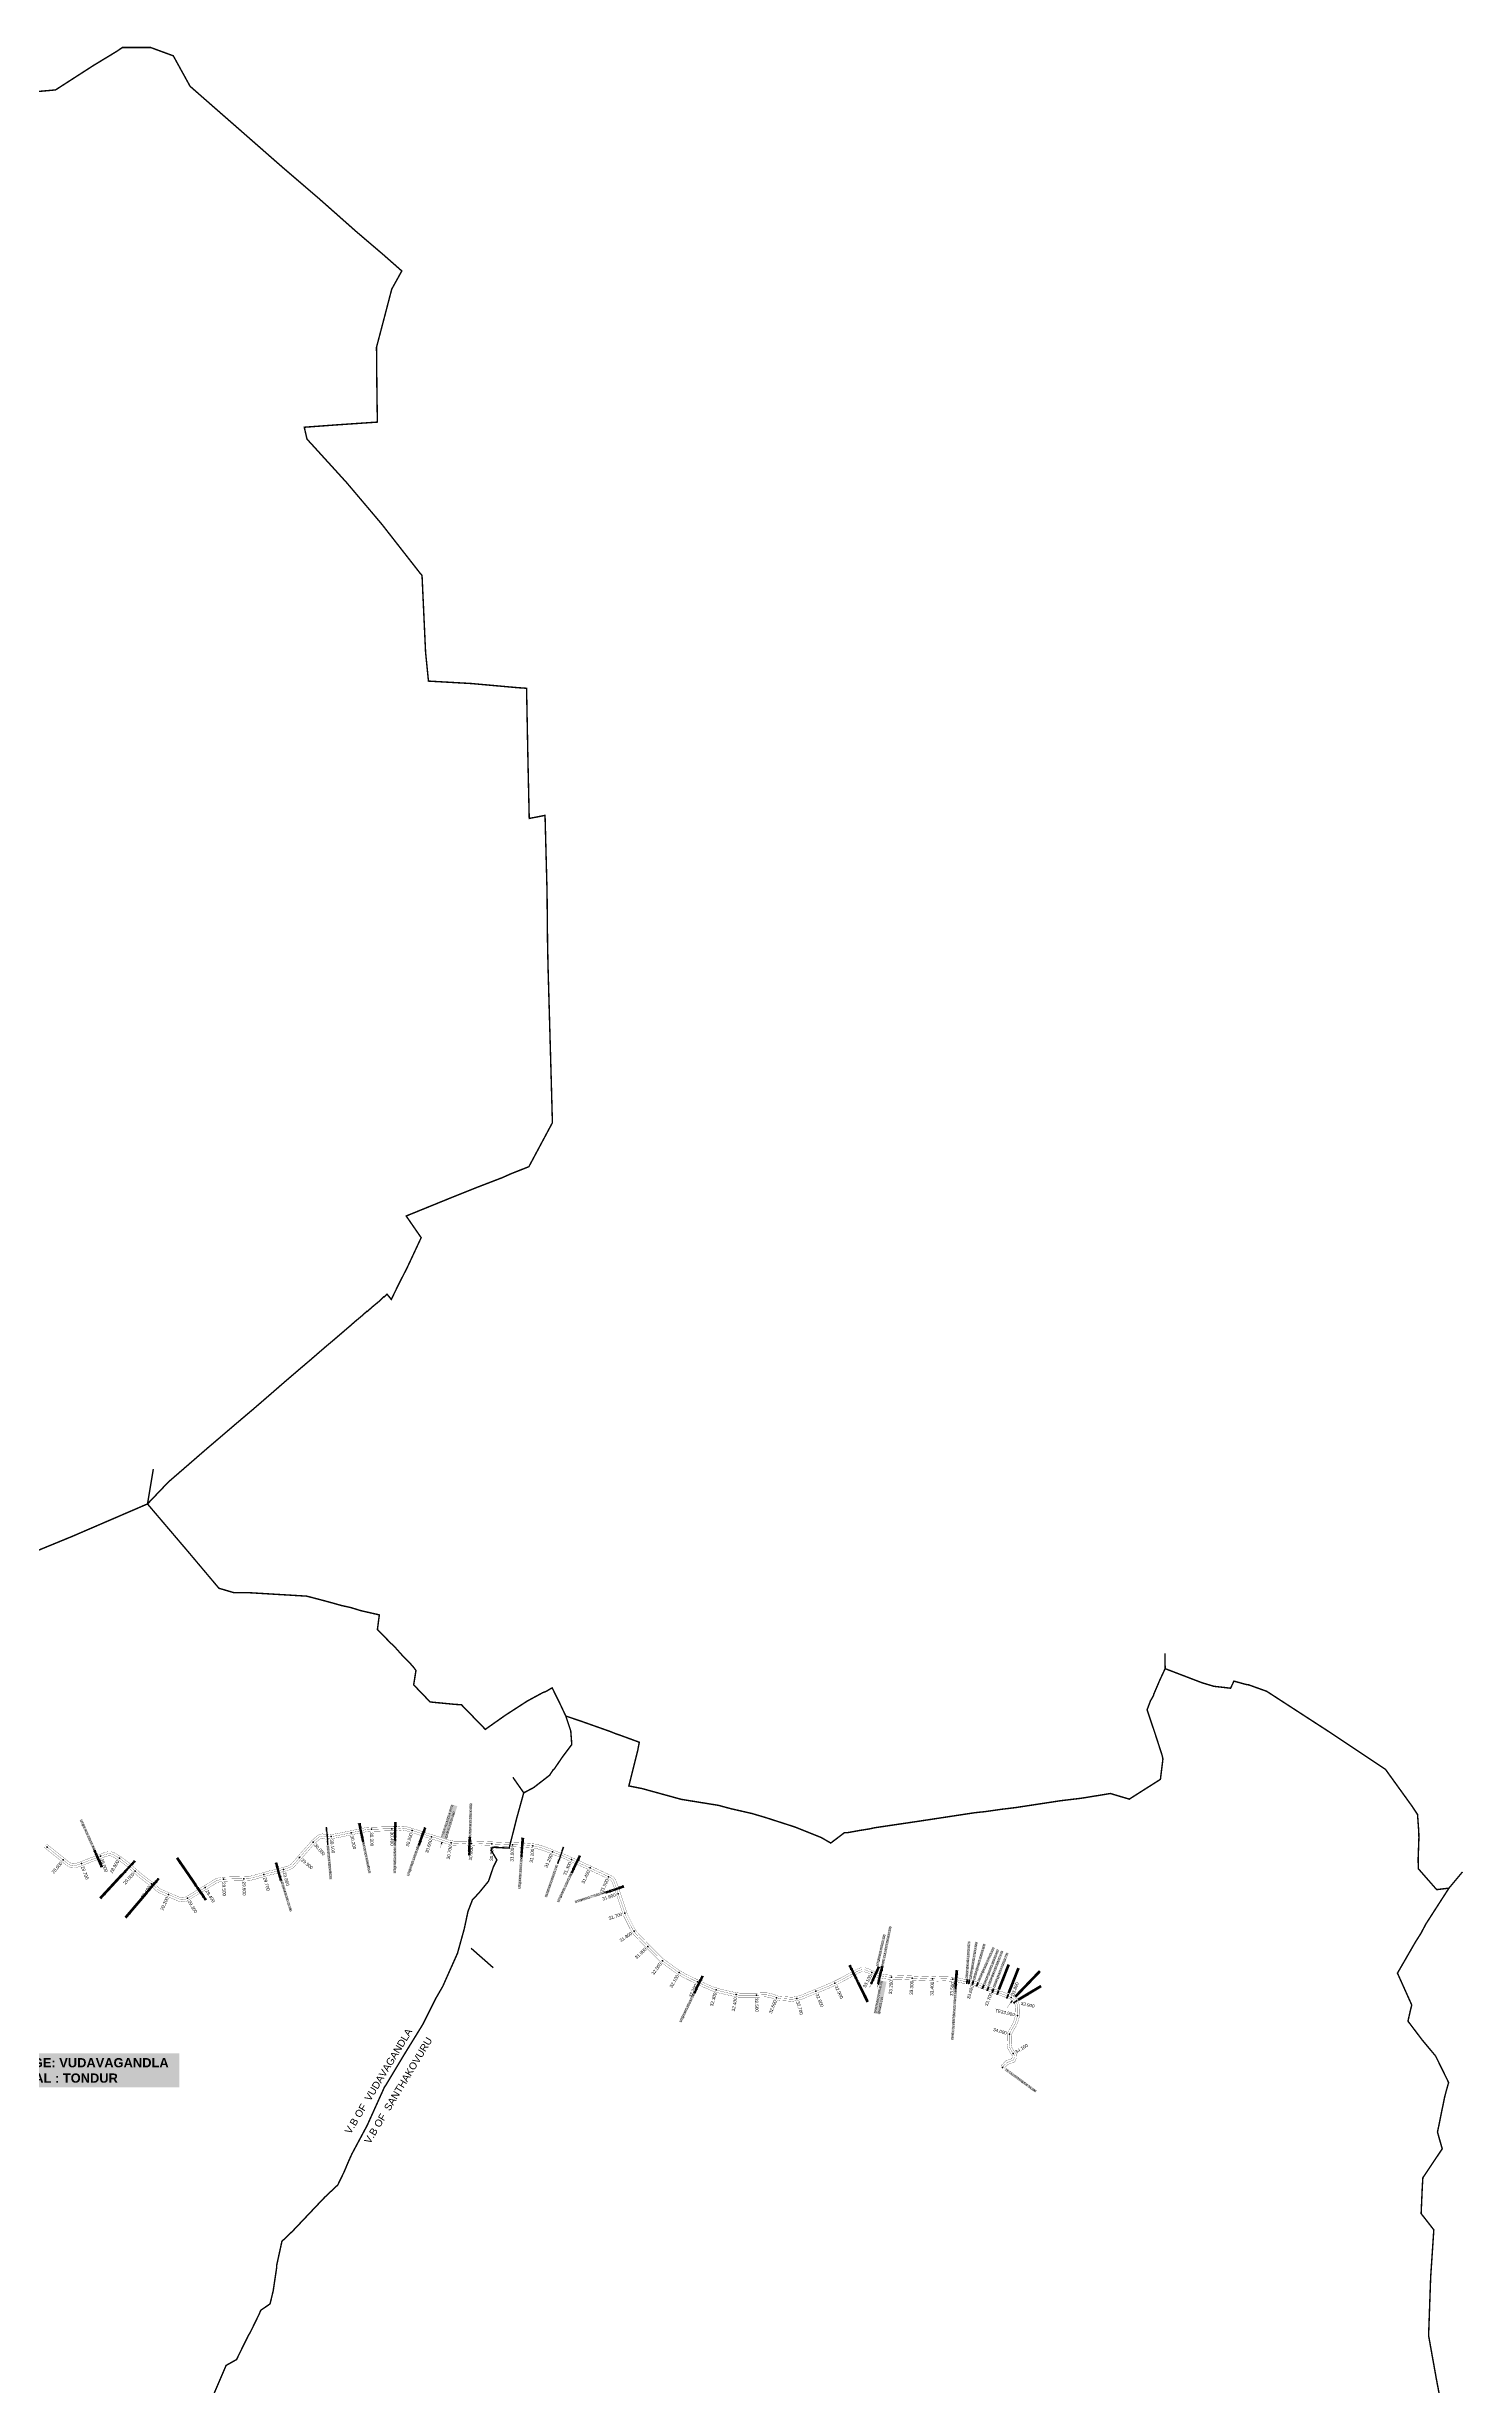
# Model space of a CAD drawing. Header units: inches. Extents: x 174104 to 230935, y 1583276 to 1631460.
# Drawn here: x 211969 to 218886, y 1607862 to 1619281 of the extents above; entities that cross this region are included whole.
import ezdxf
from ezdxf.enums import TextEntityAlignment as Align

# ---------------------------------------------------------------- set-up
doc = ezdxf.new("R2010")
doc.units = ezdxf.units.IN
doc.header["$LTSCALE"] = 15
doc.header["$MEASUREMENT"] = 0
doc.linetypes.add('ACAD_ISO02W100', pattern=[15, 12, -3])
doc.linetypes.add('HIDDEN2', pattern=[0.1875, 0.125, -0.0625])
for name, color, linetype in [('BLOCK', 72, 'Continuous'), ('CANAL1', 7, 'Continuous'), ('CHANAGE', 1, 'Continuous'), ('POINT', 2, 'Continuous'), ('STRUCTURE', 5, 'Continuous'), ('TEXT', 1, 'Continuous'), ('text2', 7, 'Continuous'), ('VB', 72, 'Continuous'), ('VILLAGE BOUNDRY', 5, 'Continuous')]:
    doc.layers.add(name, color=color, linetype=linetype)
doc.styles.get("Standard").update_dxf_attribs({"font": 'arial.ttf'})
doc.dimstyles.get("Standard").update_dxf_attribs({"dimtxt": 0.18, "dimasz": 0.18, "dimexe": 0.18, "dimexo": 0.0625, "dimgap": 0.09, "dimtad": 0, "dimtih": 1, "dimtoh": 1, "dimdec": 4, "dimzin": 0, "dimdsep": 46, "dimtxsty": 'Standard', "dimcen": 0.09, "dimadec": 0, "dimazin": 0, "dimtfac": 1, "dimtdec": 4, "dimtofl": 0, "dimtmove": 0, "dimatfit": 3, "dimfxl": 1, "dimtolj": 1, "dimtzin": 0, "dimarcsym": 0})

# ---------------------------------------------------------------- blocks, each defined once
blk = doc.blocks.new('CIRCLE-BOX')
for p, q in [((-0.5, 0), (0.5, 0)), ((0, 0.5), (0, -0.5))]:
    blk.add_line(p, q)
blk.add_circle((0, 0), 0.2)
blk = doc.blocks.new('DROP')
h = blk.add_hatch()
h.set_pattern_fill('ANSI31', color=1, scale=10, angle=45)
h.set_pattern_definition([(90, (-324.4107, -25.7687), (-1.25, 0), [])])
h.paths.add_polyline_path([(-10, -4), (-14, 4), (14, 4), (10, -4)])
at = {"layer": 'STRUCTURE', "color": 5, "const_width": 0.49}
blk.add_lwpolyline([(-10, -4), (-14, 4), (14, 4), (10, -4), (-10, -4)], dxfattribs=at)
at = {"layer": 'STRUCTURE', "color": 5}
blk.add_circle((0, 0), 1.33, dxfattribs=at)
blk = doc.blocks.new('SLB')
at = {"layer": 'STRUCTURE'}
h = blk.add_hatch(dxfattribs=at)
h.set_pattern_fill('DOTS', color=6, scale=20, angle=320.3722, style=0)
h.set_pattern_definition([(320.372247934, (-159.4327, -72.9564), (1.2786241598, 0.5641323054), [0, -1.25])])
h.paths.add_polyline_path([(769700, 1706871), (769700, 1706861), (769729, 1706861), (769732, 1706863), (769792, 1706863), (769795, 1706861), (769825, 1706861), (769825, 1706871), (769795, 1706871), (769792, 1706869), (769732, 1706869), (769729, 1706871)])
at = {"layer": 'STRUCTURE', "color": 6, "linetype": 'ACAD_ISO02W100', "ltscale": 0.5, "const_width": 0.5}
for points in [[(769700, 1706871), (769729, 1706871)], [(769795, 1706871), (769825, 1706871)], [(769700, 1706861), (769729, 1706861)], [(769795, 1706861), (769825, 1706861)]]:
    blk.add_lwpolyline(points, dxfattribs=at)
at = {"layer": 'STRUCTURE', "color": 6, "const_width": 0.628}
for points in [[(769726, 1706877), (769726, 1706873), (769732, 1706869), (769792, 1706869), (769798, 1706873), (769798, 1706877)], [(769726, 1706855), (769726, 1706859), (769732, 1706863), (769792, 1706863), (769798, 1706859), (769798, 1706855)]]:
    blk.add_lwpolyline(points, dxfattribs=at)
at = {"layer": 'STRUCTURE', "color": 6}
blk.add_lwpolyline([(769732, 1706863), (769792, 1706863)], dxfattribs=at)
blk.add_lwpolyline([(769732, 1706863), (769792, 1706863)], dxfattribs=at)
at = {"layer": 'STRUCTURE', "color": 0}
blk.add_circle((769762, 1706866), 1.24, dxfattribs=at)
for points in [[(769704, 1706866), (769727, 1706866)], [(769819, 1706866), (769796, 1706866)]]:
    blk.add_leader(points, dimstyle='Standard', override={"dimasz": 10, "dimgap": 0.09, "dimtad": 0}, dxfattribs=at)
blk = doc.blocks.new('UT')
at = {"layer": 'STRUCTURE'}
h = blk.add_hatch(dxfattribs=at)
h.set_pattern_fill('DASH', color=150, scale=8, angle=-39.6278, style=0)
h.set_pattern_definition([(320.372247933, (-4370.464, -6260.8811), (1.40800153113, 0.132407282), [1, -1])])
h.paths.add_polyline_path([(765163, 1700682), (765166, 1700681), (765167, 1700680), (765169, 1700680), (765172, 1700680), (765176, 1700679), (765180, 1700679), (765183, 1700680), (765188, 1700681), (765189, 1700681), (765193, 1700682), (765196, 1700680), (765196, 1700672), (765193, 1700670), (765191, 1700671), (765188, 1700671), (765185, 1700672), (765184, 1700672), (765181, 1700672), (765180, 1700673), (765178, 1700673), (765177, 1700673), (765175, 1700673), (765173, 1700672), (765170, 1700672), (765168, 1700672), (765166, 1700671), (765165, 1700671), (765163, 1700670)])
h.paths.add_polyline_path([(765259, 1700682), (765256, 1700680), (765256, 1700672), (765259, 1700670), (765262, 1700671), (765264, 1700672), (765266, 1700672), (765269, 1700673), (765273, 1700673), (765276, 1700673), (765279, 1700673), (765281, 1700673), (765284, 1700672), (765286, 1700672), (765288, 1700671), (765289, 1700671), (765289, 1700683), (765288, 1700682), (765286, 1700681), (765283, 1700681), (765281, 1700680), (765277, 1700680), (765273, 1700680), (765269, 1700680), (765265, 1700681), (765261, 1700682)])
at = {"layer": 'STRUCTURE', "color": 150, "const_width": 0.628}
for points in [[(765190, 1700688), (765190, 1700684), (765196, 1700680), (765256, 1700680), (765262, 1700684), (765262, 1700688)], [(765190, 1700664), (765190, 1700668), (765196, 1700672), (765256, 1700672), (765262, 1700668), (765262, 1700664)]]:
    blk.add_lwpolyline(points, dxfattribs=at)
at = {"layer": 'STRUCTURE', "color": 150}
for points in [[(765196, 1700680), (765256, 1700680)], [(765196, 1700672), (765256, 1700672)], [(765196, 1700672), (765256, 1700672)]]:
    blk.add_lwpolyline(points, dxfattribs=at)
at = {"layer": 'STRUCTURE', "color": 0}
blk.add_circle((765226, 1700676), 1.89, dxfattribs=at)
at = {"layer": 'STRUCTURE', "color": 150}
for points in [[(765163, 1700682), (765164, 1700681), (765168, 1700680), (765171, 1700680), (765176, 1700679), (765185, 1700680), (765193, 1700682)], [(765163, 1700670), (765164, 1700671), (765168, 1700672), (765171, 1700672), (765176, 1700673), (765185, 1700672), (765193, 1700670)], [(765289, 1700683), (765288, 1700682), (765284, 1700681), (765281, 1700680), (765276, 1700680), (765267, 1700680), (765259, 1700682)], [(765289, 1700671), (765288, 1700671), (765284, 1700672), (765281, 1700673), (765276, 1700673), (765267, 1700672), (765259, 1700670)]]:
    blk.add_spline(points, degree=3, dxfattribs=at)
at = {"layer": 'STRUCTURE', "color": 0}
blk.add_text('STREAM', height=5, dxfattribs=at).set_placement((765148, 1700676), align=Align.MIDDLE_CENTER)
for points in [[(765191, 1700676), (765164, 1700676)], [(765289, 1700677), (765265, 1700676)]]:
    blk.add_leader(points, dimstyle='Standard', override={"dimasz": 10, "dimgap": 0.09, "dimtad": 0}, dxfattribs=at)
blk = doc.blocks.new('OT')
at = {"layer": 'STRUCTURE', "color": 190}
for points, const_width in [([(769751, 1706596), (769729, 1706596)], 0.5), ([(769751, 1706579), (769729, 1706579)], 0.5), ([(769775, 1706602), (769775, 1706598), (769769, 1706594), (769762, 1706594), (769754, 1706594), (769748, 1706598), (769748, 1706602)], 0.5), ([(769748, 1706573), (769748, 1706577), (769754, 1706581), (769762, 1706581), (769762, 1706581), (769762, 1706581), (769769, 1706581), (769775, 1706577), (769775, 1706573)], 0.5), ([(769762, 1706594), (769762, 1706581)], 2.5)]:
    blk.add_lwpolyline(points, dxfattribs=dict(at, const_width=const_width))
at = {"layer": 'STRUCTURE', "color": 0}
blk.add_circle((769762, 1706587), 1.87, dxfattribs=at)
blk.add_leader([(769733, 1706587), (769754, 1706587)], dimstyle='Standard', override={"dimasz": 10, "dimgap": 0.09, "dimtad": 0}, dxfattribs=at)

msp = doc.modelspace()

# ---------------------------------------------------------------- linework, layer by layer
at = {"layer": 'CANAL1', "color": 200, "const_width": 1}
for points in [[(211968.1369, 1610505.11377), (212010.70039, 1610470.77371), (212053.04717, 1610436.92669), (212078.14207, 1610416.3458), (212092.22712, 1610408.2157), (212101.84814, 1610407.5003), (212126.56129, 1610415.56188), (212174.33406, 1610433.61789), (212223.99997, 1610452.68044), (212252.02281, 1610463.38771), (212268.81248, 1610467.36641), (212281.85172, 1610467.20682), (212298.22211, 1610462.30487), (212330.95324, 1610442.99792), (212373.44394, 1610411.05461), (212399.15739, 1610387.97105), (212430.85207, 1610359.9617), (212466.86332, 1610331.82047), (212490.24297, 1610316.10873), (212500.93362, 1610307.34501), (212515.83189, 1610291.6109), (212526.66253, 1610284.20728), (212551.48804, 1610273.82747), (212618.73233, 1610244.90324), (212627.61586, 1610242.2678), (212633.77298, 1610241.85259), (212645.19238, 1610245.01554), (212663.41685, 1610255.69428), (212727.17833, 1610294.19021), (212796.03491, 1610335.95938), (212819.45924, 1610341.99923), (212847.25454, 1610343.69918), (212876.52535, 1610344.3232), (212923.72169, 1610345.22725), (212957.13184, 1610346.39503), (212981.72889, 1610352.32705), (213013.54672, 1610361.50559), (213056.59376, 1610373.68709), (213083.73466, 1610379.70985), (213110.71551, 1610387.41169), (213141.59149, 1610395.39153), (213160.09258, 1610403.91197), (213176.56296, 1610421.85032), (213204.27242, 1610454.74457), (213244.9104, 1610499.9174), (213261.46881, 1610519.69951), (213282.96428, 1610538.79312), (213298.73276, 1610551.12633), (213316.07473, 1610554.47032), (213333.78133, 1610548.87134), (213349.82093, 1610550.39917), (213385.26714, 1610555.19458), (213455.48566, 1610569.84128), (213509.30444, 1610581.38628), (213529.45789, 1610584.93626), (213548.91353, 1610586.39864), (213617.23411, 1610588.62261), (213673.41043, 1610589.00447), (213714.53731, 1610592.47811), (213729.41498, 1610588.45795), (213774.93268, 1610574.69546), (213822.95513, 1610558.37154), (213890.05596, 1610538.06575), (213936.14745, 1610522.86661), (213957.59686, 1610518.86985), (213985.33175, 1610518.30602), (214015.64745, 1610518.51677), (214050.84219, 1610516.15083), (214090.47402, 1610517.02), (214175.08146, 1610513.85485), (214280.33449, 1610509.80914), (214329.84658, 1610507.0292), (214355.3294, 1610504.4901), (214384.70434, 1610497.16271), (214432.28881, 1610479.98961), (214463.72439, 1610466.54981), (214481.57983, 1610461.86566), (214621.88423, 1610398.97059), (214720.72132, 1610352.53207), (214739.44673, 1610341.63061), (214748.42758, 1610326.33503), (214756.66143, 1610304.47998), (214805.23106, 1610160.15762), (214823.39679, 1610123.78889), (214839.19187, 1610092.91211), (214852.6328, 1610073.29248), (214874.50099, 1610050.33334), (214916.36336, 1610007.00486), (214977.96947, 1609945.74002), (215014.70999, 1609918.85814), (215057.02603, 1609888.47191), (215089.44852, 1609869.96324), (215158.62769, 1609836.26186), (215191.46481, 1609820.93371), (215227.06338, 1609805.94993), (215259.58615, 1609796.16508), (215325.98208, 1609780.94286), (215349.24364, 1609776.92788), (215377.89424, 1609776.43991), (215419.80542, 1609776.46477), (215446.71911, 1609777.06642), (215454.51522, 1609777.76686), (215455.59667, 1609777.74759), (215457.042, 1609777.7218), (215482.25996, 1609778.21492), (215500.91942, 1609776.14925), (215522.11477, 1609769.51104), (215537.87251, 1609763.02909), (215552.79828, 1609759.93336), (215572.99704, 1609759.06841), (215607.70286, 1609756.66393), (215629.78082, 1609759.64743), (215650.85807, 1609765.97486), (215680.46769, 1609778.5178), (215745.06965, 1609804.41608), (215787.03159, 1609821.70845), (215814.65833, 1609834.731), (215849.89072, 1609852.4351), (215876.64989, 1609867.3565), (215906.34075, 1609883.25237), (215921.48203, 1609891.24638), (215936.72354, 1609898.32794), (215950.16467, 1609901.15273), (215963.53474, 1609901.2354), (215980.19542, 1609895.72347), (216001.94209, 1609886.98848), (216020.70255, 1609876.98504), (216030.1844, 1609872.47828), (216044.40924, 1609869.01693), (216070.00241, 1609865.78899), (216098.81959, 1609863.66099), (216142.63563, 1609862.76086), (216185.38493, 1609860.87656), (216232.09673, 1609858.56585), (216274.15175, 1609857.35404), (216318.39291, 1609855.38109), (216352.79018, 1609856.46223), (216382.96505, 1609855.17098), (216411.48694, 1609852.72285), (216445.08158, 1609845.33256), (216464.46981, 1609844.05267), (216478.08712, 1609842.59013), (216502.99137, 1609835.25813), (216532.39325, 1609822.12926), (216572.65398, 1609806.35654), (216615.54813, 1609790.03096), (216655.21536, 1609775.99452), (216685.29342, 1609764.18739), (216703.2947, 1609749.41953), (216716.53623, 1609727.30333), (216721.67213, 1609705.61677), (216720.65959, 1609671.19755), (216714.15465, 1609642.9829), (216705.34238, 1609619.35048), (216690.10662, 1609593.68001), (216681.21451, 1609577.53748), (216679.90624, 1609573.16861)], [(211955.761, 1610489.40098), (211998.17765, 1610455.17939), (212040.46178, 1610421.38243), (212066.72556, 1610399.84292), (212086.18675, 1610388.60964), (212104.29966, 1610387.26279), (212133.2015, 1610396.69075), (212181.45286, 1610414.92764), (212231.1525, 1610434.00314), (212257.9237, 1610444.23217), (212271.02904, 1610447.33778), (212278.80194, 1610447.24265), (212290.1554, 1610443.84297), (212319.82889, 1610426.33961), (212360.73059, 1610395.59086), (212385.85491, 1610373.03618), (212418.06096, 1610344.57492), (212455.11305, 1610315.62033), (212478.29863, 1610300.03901), (212487.27851, 1610292.67769), (212502.77973, 1610276.30683), (212517.06258, 1610266.54333), (212543.679, 1610255.41472), (212611.91322, 1610226.06468), (212624.05557, 1610222.46247), (212635.82741, 1610221.66862), (212653.04912, 1610226.43869), (212673.64141, 1610238.50487), (212737.53334, 1610277.07957), (212803.88535, 1610317.32944), (212822.59508, 1610322.15365), (212848.07847, 1610323.7122), (212876.93, 1610324.32729), (212924.26256, 1610325.23394), (212959.85321, 1610326.47794), (212986.84755, 1610332.98811), (213019.04134, 1610342.2751), (213061.48706, 1610354.28644), (213088.65032, 1610360.31416), (213115.96351, 1610368.11087), (213148.33048, 1610376.47605), (213172.10767, 1610387.42633), (213191.58392, 1610408.63847), (213219.35887, 1610441.61046), (213260.0178, 1610486.80658), (213275.85625, 1610505.72856), (213295.77863, 1610523.42485), (213307.25534, 1610532.40128), (213314.88104, 1610533.87172), (213331.62917, 1610528.57582), (213352.11072, 1610530.52675), (213388.65401, 1610535.47058), (213459.62506, 1610550.27425), (213513.13796, 1610561.75364), (213531.94833, 1610565.06704), (213549.98889, 1610566.42305), (213617.62749, 1610568.62482), (213674.32139, 1610569.0102), (213712.71569, 1610572.25304), (213723.91102, 1610569.2279), (213768.81838, 1610555.64996), (213816.83857, 1610539.3268), (213884.02688, 1610518.99454), (213931.16146, 1610503.45143), (213955.54807, 1610498.90737), (213985.198, 1610498.3046), (214015.04542, 1610498.51211), (214050.38982, 1610496.1361), (214090.3193, 1610497.0118), (214174.32352, 1610493.86922), (214279.38973, 1610489.83068), (214328.29378, 1610487.08489), (214351.89961, 1610484.7328), (214378.87429, 1610478.00415), (214424.95691, 1610461.37306), (214457.22046, 1610447.57927), (214474.90652, 1610442.93956), (214613.54051, 1610380.79329), (214711.41961, 1610334.80488), (214724.85405, 1610326.98369), (214730.31476, 1610317.68338), (214737.81985, 1610297.76269), (214786.71849, 1610152.46267), (214805.54752, 1610114.76599), (214821.96914, 1610082.66441), (214837.04195, 1610060.66275), (214860.0681, 1610036.48788), (214902.11884, 1609992.96443), (214964.93908, 1609930.49218), (215002.9721, 1609902.66463), (215046.20635, 1609871.61904), (215080.10132, 1609852.26981), (215150.01774, 1609818.20926), (215183.35258, 1609802.64878), (215220.2838, 1609787.10407), (215254.46471, 1609776.82036), (215322.04363, 1609761.32691), (215347.36136, 1609756.95704), (215377.72987, 1609756.43981), (215420.03487, 1609756.4649), (215447.83871, 1609757.08645), (215455.23402, 1609757.75088), (215455.24042, 1609757.75076), (215457.05911, 1609757.71831), (215481.35133, 1609758.19333), (215496.79192, 1609756.484), (215515.30899, 1609750.6846), (215531.98681, 1609743.82419), (215550.32344, 1609740.02101), (215571.87785, 1609739.09801), (215608.35763, 1609736.57063), (215634.02143, 1609740.0387), (215657.65407, 1609747.13325), (215688.09, 1609760.02623), (215752.60098, 1609785.88804), (215795.11047, 1609803.40605), (215823.41347, 1609816.74737), (215859.2552, 1609834.75767), (215886.2407, 1609849.80527), (215915.72961, 1609865.59302), (215930.37026, 1609873.32272), (215943.0759, 1609879.22605), (215952.30472, 1609881.16558), (215960.37254, 1609881.21547), (215973.32053, 1609876.93182), (215993.48512, 1609868.8323), (216011.69984, 1609859.11987), (216023.45683, 1609853.53172), (216040.78197, 1609849.31597), (216068.0133, 1609845.88142), (216097.87709, 1609843.67613), (216141.9898, 1609842.76991), (216184.4505, 1609840.89833), (216231.31455, 1609838.58009), (216273.41816, 1609837.36688), (216318.26136, 1609835.36708), (216352.67665, 1609836.44878), (216381.68175, 1609835.2076), (216408.47038, 1609832.90824), (216442.25842, 1609825.4754), (216462.74248, 1609824.12317), (216474.16355, 1609822.89651), (216496.05895, 1609816.45034), (216524.66406, 1609803.67725), (216565.44901, 1609787.69916), (216608.65423, 1609771.25519), (216648.22344, 1609757.25343), (216675.04798, 1609746.72347), (216687.92137, 1609736.16242), (216697.78749, 1609719.68386), (216701.60331, 1609703.57144), (216700.72641, 1609673.76304), (216694.9591, 1609648.74782), (216687.22891, 1609628.01727), (216672.74368, 1609603.61136), (216662.66711, 1609585.31859), (216660.87537, 1609579.3352)], [(216660.87537, 1609579.3352), (216659.21099, 1609573.7771), (216658.52584, 1609529.95212), (216663.49894, 1609503.14449), (216679.54712, 1609477.51313), (216684.38245, 1609469.95396), (216683.86336, 1609463.24087), (216681.31835, 1609456.17171), (216671.34154, 1609453.41715), (216652.56711, 1609445.68895), (216636.40972, 1609430.5326), (216629.07117, 1609419.46257)], [(216679.90624, 1609573.16861), (216679.16523, 1609570.69406), (216678.55461, 1609531.63642), (216682.46947, 1609510.53332), (216696.44724, 1609488.2087), (216704.83925, 1609475.08931), (216703.59566, 1609459.00679), (216698.5559, 1609445.00809), (216691.93709, 1609438.35521), (216677.83317, 1609434.46117), (216663.57361, 1609428.59144), (216651.7921, 1609417.53987), (216644.9203, 1609407.17392)]]:
    msp.add_lwpolyline(points, dxfattribs=at)
at = {"layer": 'CANAL1', "color": 1, "linetype": 'HIDDEN2', "ltscale": 4, "const_width": 1}
for points in [[(211961.94895, 1610497.25738), (212004.43902, 1610462.97655), (212046.75448, 1610429.15456), (212072.43382, 1610408.09436), (212089.20694, 1610398.41267), (212103.0739, 1610397.38155), (212129.8814, 1610406.12631), (212177.89346, 1610424.27276), (212227.57623, 1610443.34179), (212254.97326, 1610453.80994), (212269.92076, 1610457.3521), (212280.32683, 1610457.22474), (212294.18875, 1610453.07392), (212325.39107, 1610434.66876), (212367.08726, 1610403.32274), (212392.50615, 1610380.50361), (212424.45652, 1610352.26831), (212460.98819, 1610323.7204), (212484.2708, 1610308.07387), (212494.10606, 1610300.01135), (212509.30581, 1610283.95886), (212521.86255, 1610275.37531), (212547.58352, 1610264.6211), (212615.32277, 1610235.48396), (212625.83571, 1610232.36514), (212634.80019, 1610231.7606), (212649.12075, 1610235.72712), (212668.52913, 1610247.09958), (212732.35583, 1610285.63489), (212799.96013, 1610326.64441), (212821.02716, 1610332.07644), (212847.66651, 1610333.70569), (212876.72767, 1610334.32524), (212923.99212, 1610335.23059), (212958.49253, 1610336.43649), (212984.28822, 1610342.65758), (213016.29403, 1610351.89034), (213059.04041, 1610363.98676), (213086.19249, 1610370.01201), (213113.33951, 1610377.76128), (213144.96099, 1610385.93379), (213166.10012, 1610395.66915), (213184.07344, 1610415.24439), (213211.81564, 1610448.17751), (213252.4641, 1610493.36199), (213268.66253, 1610512.71403), (213289.37145, 1610531.10899), (213302.99405, 1610541.7638), (213315.47789, 1610544.17102), (213332.70525, 1610538.72358), (213350.96582, 1610540.46296), (213386.96058, 1610545.33258), (213457.55536, 1610560.05776), (213511.2212, 1610571.56996), (213530.70311, 1610575.00165), (213549.45121, 1610576.41085), (213617.4308, 1610578.62371), (213673.86591, 1610579.00733), (213713.6265, 1610582.36558), (213726.663, 1610578.84293), (213771.87553, 1610565.17271), (213819.89685, 1610548.84917), (213887.04142, 1610528.53015), (213933.65446, 1610513.15902), (213956.57246, 1610508.88861), (213985.26488, 1610508.30531), (214015.34643, 1610508.51444), (214050.616, 1610506.14347), (214090.39666, 1610507.0159), (214174.70249, 1610503.86203), (214279.86211, 1610499.81991), (214329.07018, 1610497.05704), (214353.6145, 1610494.61145), (214381.78932, 1610487.58343), (214428.62286, 1610470.68133), (214460.47243, 1610457.06454), (214478.24317, 1610452.40261), (214617.71237, 1610389.88194), (214716.07047, 1610343.66848), (214732.15039, 1610334.30715), (214739.37117, 1610322.00921), (214747.24064, 1610301.12134), (214795.97478, 1610156.31014), (214814.47215, 1610119.27744), (214830.5805, 1610087.78826), (214844.83738, 1610066.97761), (214867.28455, 1610043.41061), (214909.2411, 1609999.98465), (214971.45428, 1609938.1161), (215008.84104, 1609910.76138), (215051.61619, 1609880.04547), (215084.77492, 1609861.11653), (215154.32271, 1609827.23556), (215187.4087, 1609811.79125), (215223.67359, 1609796.527), (215257.02543, 1609786.49272), (215324.01285, 1609771.13489), (215348.3025, 1609766.94246), (215377.81205, 1609766.43986), (215419.92014, 1609766.46484), (215447.27891, 1609767.07643), (215454.87462, 1609767.75887), (215455.41855, 1609767.74918), (215457.05056, 1609767.72006), (215481.80565, 1609768.20412), (215498.85567, 1609766.31663), (215518.71188, 1609760.09782), (215534.92966, 1609753.42664), (215551.56086, 1609749.97718), (215572.43744, 1609749.08321), (215608.03025, 1609746.61728), (215631.90112, 1609749.84307), (215654.25607, 1609756.55406), (215684.27885, 1609769.27201), (215748.83532, 1609795.15206), (215791.07103, 1609812.55725), (215819.0359, 1609825.73918), (215854.57296, 1609843.59639), (215881.44529, 1609858.58088), (215911.03518, 1609874.42269), (215925.92615, 1609882.28455), (215939.89972, 1609888.77699), (215951.23469, 1609891.15916), (215961.95364, 1609891.22544), (215976.75798, 1609886.32764), (215997.7136, 1609877.91039), (216016.20119, 1609868.05245), (216026.82061, 1609863.005), (216042.5956, 1609859.16645), (216069.00785, 1609855.83521), (216098.34834, 1609853.66856), (216142.31272, 1609852.76538), (216184.91771, 1609850.88745), (216231.70564, 1609848.57297), (216273.78495, 1609847.36046), (216318.32714, 1609845.37409), (216352.73341, 1609846.4555), (216382.3234, 1609845.18929), (216409.97866, 1609842.81555), (216443.67, 1609835.40398), (216463.60614, 1609834.08792), (216476.12533, 1609832.74332), (216499.52516, 1609825.85424), (216528.52866, 1609812.90325), (216569.05149, 1609797.02785), (216612.10118, 1609780.64307), (216651.7194, 1609766.62398), (216680.1707, 1609755.45543), (216695.60803, 1609742.79098), (216707.16186, 1609723.49359), (216711.63772, 1609704.5941), (216710.693, 1609672.48029), (216704.55688, 1609645.86536), (216696.28565, 1609623.68387), (216681.42515, 1609598.64568), (216671.94081, 1609581.42803), (216670.15919, 1609575.47844)], [(216670.15919, 1609575.47844), (216669.18811, 1609572.23558), (216668.54023, 1609530.79427), (216672.98421, 1609506.8389), (216687.99718, 1609482.86092), (216694.61085, 1609472.52164), (216693.72951, 1609461.12383), (216689.89968, 1609450.48589), (216686.71876, 1609447.28859), (216674.58735, 1609443.93916), (216658.07036, 1609437.14019), (216644.10091, 1609424.03624), (216636.99573, 1609413.31825)]]:
    msp.add_lwpolyline(points, dxfattribs=at)
for points, elevation in [([(213900, 1610513), (213890.63504, 1610485.89858)], 53), ([(216042.49259, 1609868.11344), (216047.76571, 1609890.42689)], 63), ([(216683.18896, 1609737.81738), (216659.09803, 1609706.27843)], 74)]:
    msp.add_lwpolyline(points, dxfattribs=dict(at, elevation=elevation))
at = {"layer": 'POINT'}
for p in [(213505, 1610562, 50), (213671, 1610566, 51), (213802, 1610542, 52), (214034, 1610496, 54), (214291, 1610490, 55), (212220, 1610433, 44), (212369, 1610389, 45), (213101, 1610370, 48), (214553, 1610406, 57), (212486, 1610301, 46), (212720, 1610269, 47), (214743, 1610283, 58), (215152, 1609819, 59), (215910, 1609872, 60), (216014, 1609864, 61)]:
    msp.add_point(p, dxfattribs=at)
at = {"layer": 'text2', "color": 3}
msp.add_lwpolyline([(214042, 1609996), (214149.79329, 1609902.10791)], dxfattribs=at)
at = {"layer": 'text2'}
msp.add_lwpolyline([(216039, 1609861), (216042.49259, 1609868.11344)], dxfattribs=at)
at = {"layer": 'text2', "color": 3}
for p in [(211971.55276, 1610489.50906), (213269.6992, 1610513.63487), (213358.16815, 1610541.43734), (213456.41109, 1610559.81908), (213554.80991, 1610576.58528), (213654.77588, 1610578.87757), (213752.98928, 1610570.88305), (213848.17968, 1610540.29033), (213943.79568, 1610511.26936), (214043.50556, 1610506.62146), (214143.44284, 1610505.03145), (214243.37026, 1610501.22258), (214343.19587, 1610495.64956), (212049.51782, 1610426.88828), (212138.20022, 1610409.27046), (212231.6394, 1610444.89429), (212324.14762, 1610435.40223), (212401.67254, 1610372.40306), (213125.89722, 1610381.0068), (213203.69864, 1610438.54172), (214438.46274, 1610466.47444), (214530.88683, 1610428.80373), (214622.10171, 1610387.81961), (212480.26965, 1610310.76275), (212563.44445, 1610257.79873), (212742.32784, 1610291.68402), (212831.84384, 1610332.73798), (212931.79423, 1610335.5033), (213029.22549, 1610355.5497), (214712.60934, 1610345.29468), (214760.31386, 1610262.27489), (212656.64054, 1610240.13339), (214792.20966, 1610167.49801), (214837.04045, 1610078.35873), (214904.56779, 1610004.82163), (214975.92115, 1609934.84783), (215057.30316, 1609876.79902), (215146.23673, 1609831.17473), (215238.17739, 1609792.16337), (215817.36655, 1609824.9523), (215905.79103, 1609871.61508), (215998.88392, 1609877.28636), (216094.69787, 1609853.93813), (216194.62542, 1609850.40723), (216294.54198, 1609846.43479), (216394.42976, 1609844.15016), (216492.74626, 1609827.84999), (216585.54541, 1609790.75024), (215335.43596, 1609769.16324), (215435.2376, 1609766.80725), (215532.98343, 1609754.22722), (215632.13932, 1609749.91457), (215725.40026, 1609785.75718), (216679.23567, 1609755.82247), (216670.44147, 1609576.42109), (216709.57279, 1609667.62144), (216688.82176, 1609481.57184), (216637.24509, 1609413.6944)]:
    msp.add_point(p, dxfattribs=at)
at = {"layer": 'text2', "color": 0}
for p in [(213338, 1610544, 49), (214478, 1610449, 56)]:
    msp.add_point(p, dxfattribs=at)
at = {"layer": 'text2', "color": 2}
for p in [(216463, 1609833, 65), (216473, 1609831, 66), (216491, 1609826, 67), (216512, 1609817, 68), (216540, 1609805, 69), (216562, 1609791, 70), (216587, 1609781, 71), (216613, 1609778, 72), (216658, 1609754, 73), (216693, 1609730, 75)]:
    msp.add_point(p, dxfattribs=at)
at = {"layer": 'VILLAGE BOUNDRY', "linetype": 'HIDDEN2', "ltscale": 20, "const_width": 7}
for points in [[(211929.69148, 1619063.14387), (212011.9207, 1619070.41254), (212197.32822, 1619189.89304), (212311.8736, 1619259.39798), (212338.28148, 1619277.52613), (212476.25556, 1619277.69932), (212587.11713, 1619236.9614), (212669.09572, 1619088.21201), (212923.25635, 1618865.59096), (213119.24759, 1618693.71704), (213300.26695, 1618538.37188), (213480.83325, 1618378.50677), (213612.90856, 1618265.78049), (213702.96144, 1618186.39605), (213653.79462, 1618097.64234), (213622.19022, 1617976.23552), (213579.52133, 1617814.11736), (213581.14418, 1617629.6087), (213583.5883, 1617448.33281), (213386.5955, 1617434.94345), (213226.65496, 1617423.23363), (213240.10275, 1617365.30137), (213433.14198, 1617153.36234), (213605.6729, 1616949.34335), (213794.83373, 1616707.31483), (213801.77894, 1616699.81162), (213819.08771, 1616324.91653), (213833.22992, 1616183.58489), (214043.12784, 1616171.6884), (214264.09459, 1616151.87445), (214312.2583, 1616148.53776), (214319.16291, 1615787.22924), (214325.29061, 1615512.7545), (214402.4961, 1615527.96368), (214412.29323, 1615155.63952), (214414.57798, 1614915.35109), (214416.97652, 1614792.59449), (214433.00855, 1614227.07331), (214438.40978, 1614026.94007), (214323.57083, 1613812.43396), (214231.7768, 1613775.87943), (214195.92369, 1613759.68042), (214063.2261, 1613708.64792), (213936.70085, 1613657.8699), (213724.42601, 1613571.50721), (213797.60242, 1613465.60077), (213728.75981, 1613318.32226), (213690.14963, 1613242.95368), (213651.68175, 1613164.12273), (213630.91281, 1613189.66583), (213617.24251, 1613176.51003), (213615.22007, 1613177.13409), (213589.16184, 1613152.27936), (213562.91263, 1613130.88152), (213534.32011, 1613105.56621), (213532.73049, 1613106.33812), (213505.29704, 1613081.57326), (213475.73954, 1613057.07247), (213450.78243, 1613035.07722), (213422.04283, 1613010.46605), (213393.09316, 1612985.53376), (213364.11954, 1612960.7916), (213338.1382, 1612939.08362), (213309.39163, 1612914.41934), (213256.68969, 1612868.66808), (213198.32167, 1612819.13624), (213116.1169, 1612748.52039), (213058.58097, 1612698.31169), (212976.44584, 1612627.32858), (212892.4454, 1612556.21681), (212806.07915, 1612482.31318), (212749.31983, 1612433.96152), (212663.9194, 1612359.76507), (212606.49522, 1612309.95703), (212563.45877, 1612272.79314), (212461.0782, 1612165.42117)], [(211820.78933, 1611895.10012), (212093.20674, 1612006.884), (212461.0782, 1612165.42117), (212489.62962, 1612335.47918), (212461.0782, 1612165.42117), (212658.99925, 1611932.88197), (212809.96361, 1611753.62703), (212883.48952, 1611731.97782), (212954.44047, 1611732.15939), (213238.80153, 1611715.15903), (213325.63723, 1611692.40897), (213373.98035, 1611679.11697), (213408.70399, 1611669.3292), (213453.66024, 1611659.46932), (213503.35326, 1611644.12287), (213593.26096, 1611623.72148), (213583.88829, 1611552.21475), (213649.5884, 1611484.95043), (213663.82759, 1611472.58044), (213703.1879, 1611428.36262), (213746.53483, 1611383.75015), (213758.71789, 1611370.03137), (213772.23649, 1611352.2133), (213760.82686, 1611282.08422), (213841.41954, 1611198.35543), (213963.4519, 1611186.58901), (213994.33299, 1611184.7444), (214110.82632, 1611064.63537), (214209.55423, 1611134.14905), (214315.78128, 1611202.92821), (214390.67657, 1611243.48797), (214407.77895, 1611250.18389), (214437.21233, 1611267.45446), (214472.90688, 1611195.26482)], [(214472.90688, 1611195.26482), (214503.76585, 1611129.75234), (214577.64565, 1611104.8002), (214720.18531, 1611054.32958), (214751.11506, 1611042.06353), (214772.07427, 1611034.93308), (214862.74275, 1611001.77106), (214854.74647, 1610959.7641), (214811.79222, 1610788.17781), (214874.68638, 1610775.96673), (215067.92845, 1610722.79411), (215249.47339, 1610693.53512), (215310.45539, 1610677.09243), (215414.10494, 1610653.43685), (215483.76988, 1610632.62506), (215621.03212, 1610588.37391), (215751.56915, 1610536.23544), (215797.77338, 1610509.48245), (215864.53896, 1610560.1011), (215882.8196, 1610560.7782), (215940.20294, 1610571.18333), (215961.07358, 1610574.49247), (215982.46671, 1610577.80606), (216013.23706, 1610584.33129), (216226.65906, 1610615.8968), (216499.82645, 1610657.41283), (216552.54772, 1610663.08025), (216630.8239, 1610674.18462), (216700.24081, 1610682.60376), (216921.71976, 1610716.3923), (217011.49386, 1610727.0722), (217020.88872, 1610728.19595), (217163.32653, 1610751.32901), (217255.51353, 1610723.92205), (217407.57892, 1610820.47843), (217419.79838, 1610919.76552), (217416.52654, 1610935.92031), (217381.03922, 1611045.54807), (217342.45001, 1611160.06468), (217358.86535, 1611203.8409), (217373.28536, 1611228.49807), (217374.79508, 1611235.29711), (217403.99358, 1611303.92916), (217430.67735, 1611361.05548), (217430.04857, 1611435.17669), (217430.67735, 1611361.05548), (217610.99153, 1611292.11268), (217668.60955, 1611274.85284), (217750.19294, 1611265.62657), (217766.61853, 1611300.2191), (217821.39569, 1611285.01066), (217829.77232, 1611282.99362), (217838.66253, 1611282.02502), (217926.70552, 1611250.40677), (218243.12382, 1611045.04797), (218506.57085, 1610869.41612), (218637.1568, 1610688.33962), (218663.147, 1610649.10519), (218669.06205, 1610567.72057), (218669.81917, 1610540.06003), (218669.8723, 1610533.79628), (218666.0555, 1610428.06306), (218667.47674, 1610383.70358), (218756.64366, 1610281.96233), (218816.66571, 1610289.25773), (218882.86827, 1610368.64405), (218816.66571, 1610289.25773), (218704.25585, 1610114.68767), (218679.57324, 1610068.01868), (218653.79264, 1610027.60458), (218565.18199, 1609874.14823), (218634.94444, 1609718.65667), (218628.41363, 1609692.34826), (218616.43527, 1609639.64735), (218686.2629, 1609547.54627), (218751.73877, 1609469.06142), (218815.07012, 1609340.00754), (218803.89273, 1609301.06948), (218794.78089, 1609265.45914), (218760.62952, 1609097.66677), (218783.80823, 1609016.3464), (218689.269, 1608875.11254), (218686.49917, 1608831.71781), (218680.81768, 1608699.98831), (218742.67252, 1608620.65857), (218727.36076, 1608391.13148), (218717.2369, 1608104.28782), (218755.60103, 1607890.03191), (218775.6059, 1607784.6001)], [(212741.35635, 1607716.4572), (212844.97608, 1607958.53828), (212895.81838, 1607987.04159), (212953.64083, 1608104.62852), (212962.04418, 1608118.53488), (212969.90138, 1608134.033), (213007.5898, 1608211.51003), (213014.37291, 1608228.06326), (213059.38162, 1608258.7759), (213074.82521, 1608321.69698), (213091.51794, 1608433.92328), (213091.93763, 1608447.22983), (213117.57167, 1608564.51355), (213170.92944, 1608615.51751), (213326.70801, 1608779.94223), (213390.29569, 1608839.81936), (213420.65493, 1608902.33486), (213442.5838, 1608954.13646), (213458.78567, 1608990.45802), (213533.88986, 1609130.68929), (213618.33758, 1609317.79571), (213625.07237, 1609327.2149), (213722.61322, 1609489.51638), (213804.96048, 1609622.98593), (213867.78194, 1609748.62997), (213903.10864, 1609809.82829), (213974.99638, 1609971.29527), (214008.05651, 1610090.72917), (214026.1923, 1610175.66908), (214040.36194, 1610212.38642), (214047.86182, 1610232.02526), (214080.78489, 1610267.19949), (214126.3112, 1610322.90692), (214149.58321, 1610391.19205), (214167.1672, 1610427.08725), (214139.50628, 1610474.51398), (214144.45233, 1610488.86789), (214193.21555, 1610486.3473), (214227.12556, 1610484.66691), (214265.17289, 1610634.5491), (214298.44327, 1610754.68124), (214245.55548, 1610830.40245), (214298.44327, 1610754.68124), (214346.741, 1610780.12581), (214424.81211, 1610840.60199), (214441.60085, 1610866.40032), (214449.53882, 1610874.1311), (214488.50728, 1610931.34796), (214533.02378, 1610990.70085), (214528.12285, 1611056.4411), (214503.76585, 1611129.75234)]]:
    msp.add_lwpolyline(points, dxfattribs=at)

# ---------------------------------------------------------------- block references
for p, xscale, yscale, zscale, rotation in [((216463.18594, 1609834.05243, 65), 0.6999999999999995, 0.6999999999999995, 0.6999999999999995, 82.28573310758601), ((216473.16509, 1609833.03269), 0.6999999999999995, 0.6999999999999995, 0.6999999999999995, 80.97596896192815), ((216491.58847, 1609828.13257, 67), 0.6999999999999994, 0.6999999999999994, 0.6999999999999994, 71.07996501870637), ((216513.2216, 1609819.67596, 68), 0.6999999999999995, 0.6999999999999995, 0.6999999999999995, 65.944921925932), ((216541.33866, 1609807.88229, 69), 0.6999999999999996, 0.6999999999999996, 0.6999999999999996, 68.40560237357322), ((216565.27799, 1609798.30811, 70), 0.6999999999999996, 0.6999999999999996, 0.6999999999999996, 67.16693571071265), ((216589.90001, 1609789.00113, 71), 0.6999999999999994, 0.6999999999999994, 0.6999999999999994, 68.82020886109655), ((216613.80567, 1609779.71106, 72), 0.6999999999999996, 0.6999999999999996, 0.6999999999999996, 68.77965616044183), ((216661.72674, 1609762.55555, 73), 0.6999999999999996, 0.6999999999999996, 0.6999999999999996, 68.5106330589088), ((216700.45322, 1609734.63013, 75), 0.6999999999999995, 0.6999999999999995, 0.6999999999999995, 33.8796192466536)]:
    msp.add_blockref('DROP', p, dxfattribs=dict(xscale=xscale, yscale=yscale, zscale=zscale, rotation=rotation))
at = {"layer": 'BLOCK'}
for p in [(213338, 1610544, 49), (213505, 1610562, 50), (213671, 1610566, 51), (213802, 1610542, 52), (213900, 1610513, 53), (214034, 1610496, 54), (214291, 1610490, 55), (212220, 1610433, 44), (212369, 1610389, 45), (213101, 1610370, 48), (214478, 1610449, 56), (214553, 1610406, 57), (212486, 1610301, 46), (212720, 1610269, 47), (214743, 1610283, 58), (215152, 1609819, 59), (215910, 1609872, 60), (216014, 1609864, 61), (216039, 1609864, 62), (216039, 1609861, 63), (216410, 1609843, 64), (216463, 1609833, 65), (216473, 1609831, 66), (216491, 1609826, 67), (216512, 1609817, 68), (216540, 1609805, 69), (216562, 1609791, 70), (216587, 1609781, 71), (216613, 1609778, 72), (216658, 1609754, 73), (216681, 1609735, 74), (216693, 1609730, 75)]:
    msp.add_blockref('CIRCLE-BOX', p, dxfattribs=at)
at = {"layer": 'STRUCTURE', "color": 0}
for name, p, xscale, yscale, zscale, rotation in [('SLB', (1451309.31098, 1180043.68315, 49), 0.6999999999999996, 0.6999999999999996, 0.6999999999999996, 95.09946724942309), ('UT', (1487760.62912, 1326961.65647, 50), 0.6999999999999998, 0.6999999999999998, 0.6999999999999998, 101.6782182016523), ('UT', (1399224.91679, 1064106.05308, 51), 0.6999999999999997, 0.6999999999999997, 0.6999999999999997, 89.47905660002576), ('UT', (-1093209.96078, 1613462.96508, 44), 0.6999999999999997, 0.6999999999999997, 0.6999999999999997, 294.0925672417052), ('UT', (1157433.92806, 708480.27953, 52), 0.6999999999999997, 0.6999999999999997, 0.6999999999999997, 70.515797056314), ('OT', (692964.50272, 1163459.88032, 53), 0.3500000000000003, 0.3500000000000003, 0.3500000000000003, 71.25755739513887), ('UT', (1390623.88268, 1044993.73548, 54), 0.6999999999999992, 0.6999999999999992, 0.6999999999999992, 88.55530183333059), ('UT', (1367377.06273, 998485.83733, 55), 0.6999999999999997, 0.6999999999999997, 0.6999999999999997, 86.26828097903933), ('SLB', (1165846.12408, 708893.57625, 56), 0.6999999999999996, 0.6999999999999996, 0.6999999999999996, 70.81434128484904), ('UT', (723534.84822, 409195.41077, 45), 0.6999999999999997, 0.6999999999999997, 0.6999999999999997, 47.27764732927849), ('UT', (1504095.492, 1416747.20997, 48), 0.6999999999999998, 0.6999999999999998, 0.6999999999999998, 105.6959328026245), ('UT', (1064522.78284, 619594.24621, 57), 0.6999999999999993, 0.6999999999999993, 0.6999999999999993, 64.8502601305296), ('UT', (770354.55164, 430072.52962, 46), 0.6999999999999996, 0.6999999999999996, 0.6999999999999996, 49.52464493172538), ('UT', (-1072005.3132, 1378671.43347, 47), 0.7, 0.7, 0.7, 304.4445164190622), ('UT', (76012.87584, 312241.96989, 58), 0.6999999999999997, 0.6999999999999997, 0.6999999999999997, 18.12513619682864), ('UT', (1520406.62328, 1659320.18554, 60), 0.6999999999999997, 0.6999999999999997, 0.6999999999999997, 116.3963649447981), ('UT', (1084149.73599, 634929.69088, 61), 0.6999999999999998, 0.6999999999999998, 0.6999999999999998, 65.90919936781444), ('UT', (1259871.94848, 825919.27052, 62), 0.6999999999999998, 0.6999999999999998, 0.6999999999999998, 77.31808490999455), ('UT', (1059978.73895, 614618.34468, 59), 0.6999999999999996, 0.6999999999999996, 0.6999999999999996, 64.5535106756111), ('OT', (-301870.63513, 2011272.25108, 63), 0.3500000000000002, 0.3500000000000002, 0.3500000000000002, 256.5007412866027), ('UT', (1371502.0111, 1001633.32474, 64), 0.6999999999999997, 0.6999999999999997, 0.6999999999999997, 86.45666152103787), ('OT', (522673.81865, 1030316.53358, 74), 0.3500000000000002, 0.3500000000000002, 0.3500000000000002, 52.11630794679343)]:
    msp.add_blockref(name, p, dxfattribs=dict(at, xscale=xscale, yscale=yscale, zscale=zscale, rotation=rotation))

# ---------------------------------------------------------------- texts
at = {"layer": 'CHANAGE'}
for s, rotation, p in [('30.000', 311.613475942, (213278.99663, 1610503.16788)), ('30.100', 277.704590637, (213360.04507, 1610527.56373)), ('30.200', 281.782239541, (213459.26979, 1610546.11405)), ('30.300', 271.864427048, (213555.2654, 1610562.5927)), ('30.400', 270.389464521, (213654.87105, 1610564.87789)), ('28.700', 290.704391782, (212143.14987, 1610396.17462)), ('28.800', 290.911401576, (212236.63634, 1610431.81642)), ('29.800', 284.490882131, (213129.40038, 1610367.45217)), ('29.900', 319.889885737, (213214.40595, 1610429.5221)), ('29.400', 301.241463725, (212749.58888, 1610279.71417)), ('29.500', 273.499833191, (212832.69847, 1610318.76409)), ('29.600', 272.001848789, (212932.28328, 1610321.51184)), ('29.700', 285.800509406, (213033.03753, 1610342.07868)), ('29.300', 300.368435108, (212663.71836, 1610228.05429)), ('32.900', 295.238012331, (215823.33586, 1609812.28867)), ('32.500', 271.280611678, (215435.55049, 1609752.81075)), ('32.700', 286.709838276, (215636.16467, 1609736.50575)), ('32.800', 291.845356561, (215730.6097, 1609772.7625))]:
    msp.add_text(s, height=16, rotation=rotation, dxfattribs=at).set_placement(p, align=Align.MIDDLE_LEFT)
for s, rotation, p in [('30.500', 73.177066031, (213748.93747, 1610557.4822)), ('30.600', 73.163343565, (213844.12466, 1610526.89045)), ('30.700', 79.444872394, (213941.23114, 1610497.50625)), ('30.800', 86.15411876, (214042.56654, 1610492.65299)), ('30.900', 87.857572133, (214142.91947, 1610491.04124)), ('31.000', 87.798748893, (214242.83253, 1610487.23291)), ('31.100', 84.309833944, (214341.80778, 1610481.71855)), ('28.600', 50.64405645, (212040.63991, 1610416.06318)), ('28.900', 59.465128858, (212317.03474, 1610423.34375)), ('29.000', 48.532202395, (212392.40175, 1610361.91246)), ('31.200', 66.851611828, (214432.95915, 1610453.60158)), ('31.300', 65.854458512, (214525.16005, 1610416.0286)), ('31.400', 64.833556285, (214616.14822, 1610375.14854)), ('29.100', 56.097864789, (212472.46078, 1610299.14287)), ('29.200', 66.725688153, (212557.91257, 1610244.938)), ('31.500', 64.833556321, (214706.65585, 1610332.62361)), ('31.600', 18.599923854, (214747.04509, 1610257.80948)), ('31.700', 18.599923988, (214778.9409, 1610163.03259)), ('31.800', 34.414101467, (214825.49081, 1610070.44635)), ('31.900', 44.014055706, (214894.49942, 1609995.09394)), ('32.000', 53.80824428, (214967.6543, 1609923.54919)), ('32.100', 60.279743037, (215050.36244, 1609864.64063)), ('32.200', 64.02646369, (215140.10535, 1609818.58878)), ('33.100', 61.932598667, (215992.29678, 1609864.93283)), ('33.200', 85.776657118, (216093.66685, 1609839.97614)), ('33.300', 87.168035787, (216193.93372, 1609836.42433)), ('33.400', 87.446575095, (216293.91827, 1609832.44869)), ('33.500', 85.094134746, (216393.23249, 1609830.20145)), ('33.600', 73.595186026, (216488.79235, 1609814.41993)), ('33.800', 68.567529832, (216709.99013, 1609828.95555)), ('32.300', 73.255489492, (215234.14393, 1609778.75698)), ('32.400', 80.20715708, (215333.05475, 1609755.36723)), ('32.600', 67.640196822, (215527.65752, 1609741.27984)), ('33.700', 69.163098054, (216580.56548, 1609777.66589)), ('TE33.900', 347.017202885, (216695.93066, 1609670.76666)), ('33.900', 347.017202885, (216792.92726, 1609711.88471)), ('34.000', 343.329554752, (216657.02988, 1609580.43722)), ('34.100', 32.605620349, (216758.09079, 1609524.5365))]:
    msp.add_text(s, height=16, rotation=rotation, dxfattribs=at).set_placement(p, align=Align.MIDDLE_RIGHT)
at = {"layer": 'STRUCTURE', "color": 5, "char_height": 11, "attachment_point": 1, "bg_fill": 1, "box_fill_scale": 1.1, "bg_fill_color": 7, "bg_fill_true_color": 16777215, "bg_fill_transparency": 0}
for s, insert, width, rotation in [('UT@KM30.375/30.800', (214030.85282, 1610545.12596, 54), 156.7812142, 88.555301833), ('UT@K M38.375/28.790', (212141.16333, 1610625.24281, 44), 161.0506548, 294.092567242), ('VUDAVAGANDLA (R/S) @KM30.225/30.660', (213894.33267, 1610539.37516, 52), 166.0629332, 72.406231042), ('SLB@KM29.650/30.080', (213350.88661, 1610332.31623, 49), 165.3426057, 95.099467249), ('UT@KM29.800/30.250', (213540.46409, 1610361.65815, 50), 156.7812142, 101.678218202), ('UT@KM30.025/30.410', (213662.94055, 1610362.5979, 51), 156.7812142, 89.4790566), ('UT@KM30.140/30.550', (213727.20994, 1610352.09887, 52), 156.7812142, 70.515797056), ('UT@KM28.550/28.960', (212226.98518, 1610244.18477, 45), 156.7812142, 47.277647329), ('UT@KM28.950/29.375', (212610.5102, 1610439.5614, 47), 156.9012688, 304.444516419), ('UT@KM30.610/31.050', (214271.52775, 1610287.14899, 55), 156.7812142, 86.268280979), ('SLB@KM30.800/31.240', (214401.12491, 1610248.04059, 56), 165.3426057, 70.814341285), ('UT@KM31.125/31.330', (214460.85753, 1610224.59866, 57), 156.7812142, 64.850260131), ('UT@KM28.685/29.110', (212350.11713, 1610149.58469, 46), 156.7812142, 49.524644932), ('UT@KM29.340/29.780', (213120.77414, 1610328.2146, 48), 156.7812142, 287.063302283), ('UT@KM31.775/31.575', (214547.43605, 1610226.83214, 58), 156.9012688, 18.125136197), ('UT@KM32.675/33.120', (216019.11221, 1609910.25741, 61), 156.7812142, 77.057189831), ('\\pt187;PIPE CULVERT@KM33.100', (216044.867, 1609910.39075), 196.0390587, 78.686219161), ('DROP@KM33.150/33.570', (216455.988, 1609848.75638), 180.6945839, 86.223181768), ('DROP@KM33.175/33.585', (216474.06302, 1609848.1791), 180.8146385, 80.593182664), ('DROP@KM33.200/33.600', (216491.74179, 1609844.3035), 180.6945839, 73.595185873), ('DROP@KM33.275/33.625', (216514.34095, 1609836.2136), 180.8146385, 65.937716757), ('DROP@KM33.300/33.660', (216543.08976, 1609822.09863), 180.6945839, 68.567529716), ('DROP@KM33.325/33.675', (216563.81169, 1609815.48939), 180.8146385, 68.567529716), ('DROP@KM33.350/33.700', (216588.97242, 1609806.37598), 180.6945839, 68.567529716), ('DROP@KM33.730', (216613.82215, 1609796.64521), 129.423779, 68.567529716), ('UT@KM33.000', (215972.70838, 1609732.21096, 60), 105.5104093, 116.396364945), ('SANTHAKOVURU(L/S)\\P@KM33.145', (216008.56648, 1609679.38851), 160.9306003, 78.686219161), ('PIPE CULVERT@KM33.100/33.515', (216386.49308, 1609549.6715, 64), 247.4299181, 86.456661521), ('DROP@KM33.790', (216661.66809, 1609779.37009), 129.423779, 68.567529716), ('MINOR(R/S)@KM33.815', (216695.22054, 1609762.99265), 172.2157299, 46.129772293), ('DROP@KM33.830', (216710.1007, 1609748.75887), 129.423779, 30.910008488), ('UT@KM31.850/32.210', (215058.35979, 1609638.219, 59), 156.7812142, 64.553510676), ('TE CLUSTER@KM 34.200', (216653.6524, 1609409.71741), 184.9265075, 323.807146547)]:
    msp.add_mtext(s, dxfattribs=dict(at, insert=insert, width=width, rotation=rotation))
at = {"layer": 'TEXT', "insert": (211719.34849, 1609459.30016), "char_height": 45, "width": 875.4943383, "attachment_point": 1, "bg_fill": 1, "box_fill_scale": 1.5, "bg_fill_color": 50, "bg_fill_transparency": 0}
msp.add_mtext('{\\fArial|b1|i0|c0|p34;\\C5;VILLAGE: VUDAVAGANDLA\\PMANDAL : TONDUR}', dxfattribs=at)
at = {"layer": 'VB', "color": 1}
for s, p in [('V.B OF  VUDAVAGANDLA ', (213437.26688, 1609094.17642)), ('V.B OF  SANTHAKOVURU  ', (213532.38614, 1609046.63881))]:
    msp.add_text(s, height=35, rotation=58.994737507, dxfattribs=at).set_placement(p, align=Align.MIDDLE_LEFT)

doc.saveas('drawing.dxf')
